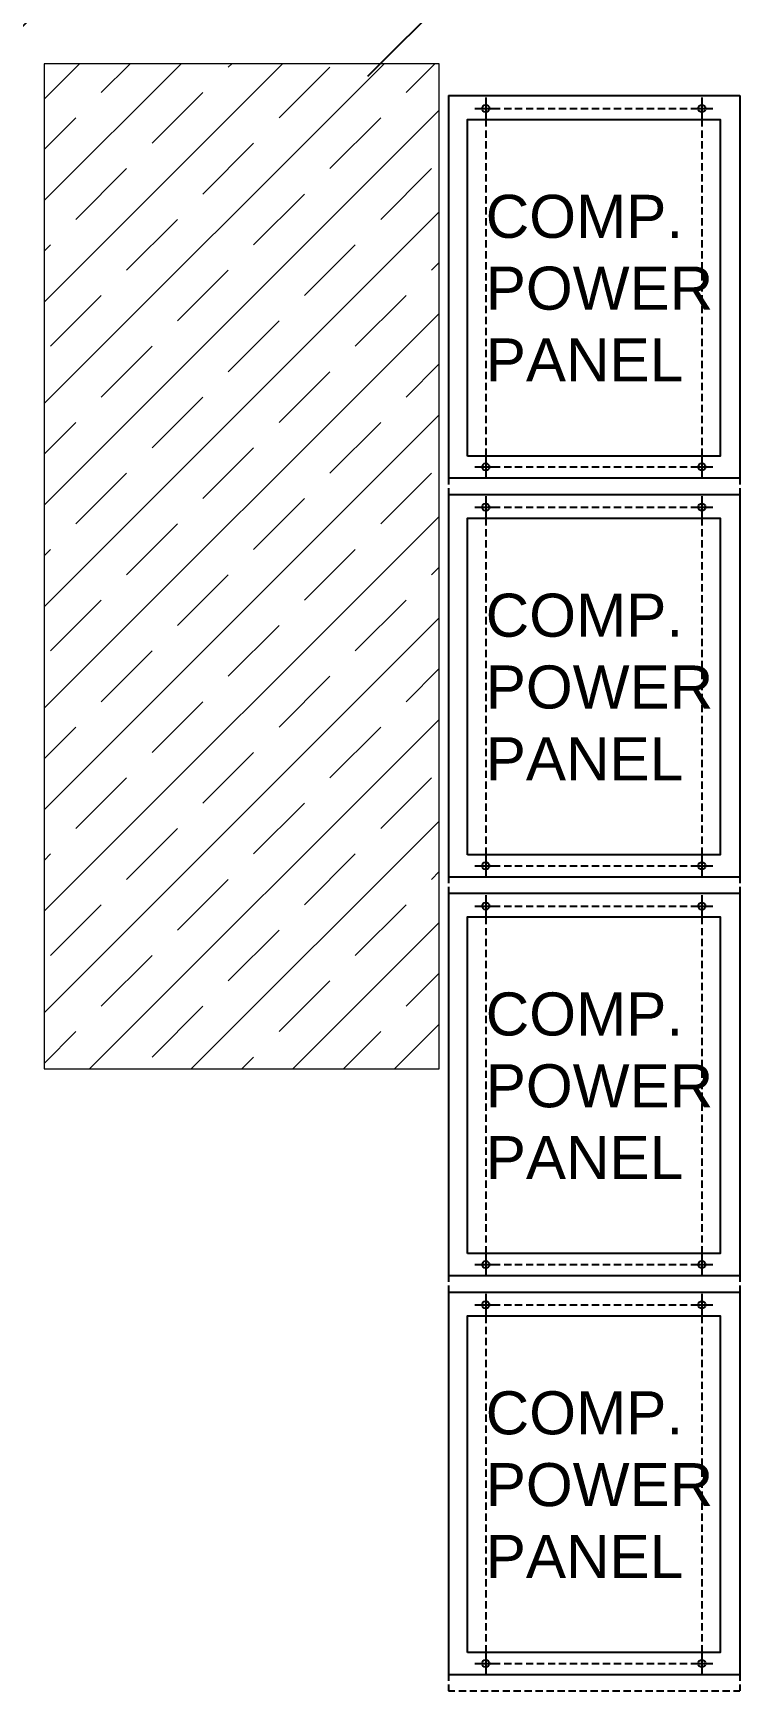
# Model space of a CAD drawing. Extents: x -18489 to 195597, y -1599 to 112111.
# Drawn here: x -14549.8 to -14353.1, y 7933 to 8394.8 of the extents above; entities that cross this region are included whole.
import ezdxf

# ---------------------------------------------------------------- set-up
doc = ezdxf.new("R2010")
doc.units = 0
doc.header["$LTSCALE"] = 100
for name, color, linetype in [('188K-SM-03-F10-MECH-EQ-Y2257103$0$H-DIM', 55, 'Continuous'), ('188K-SM-03-F10-MECH-EQ-Y2257103$0$Micron CUP L10 CDA EQU$0$M-EQPM-AD', 5, 'Continuous'), ('188K-SM-03-F10-MECH-EQ-Y2257103$0$Micron CUP L10 CDA EQU$0$M-PHASE1 AREA', 252, 'Continuous')]:
    doc.layers.add(name, color=color, linetype=linetype)
doc.styles.add('188K-SM-03-F10-MECH-EQ-Y2257103$0$H-ST', font='ROMANS.shx', dxfattribs={"bigfont": 'chineset.shx'})
doc.styles.add('188K-SM-03-F10-MECH-EQ-Y2257103$0$Micron CUP L10 CDA EQU$0$Standard', font='arial.ttf')
doc.dimstyles.new('188K-SM-03-F10-MECH-EQ-Y2257103$0$H-DIM-1-400', dxfattribs={"dimscale": 400, "dimtxt": 1, "dimasz": 1, "dimexe": 0.5, "dimexo": 0.5, "dimgap": 0.5, "dimtad": 1, "dimdec": 0, "dimdsep": 46, "dimtxsty": '188K-SM-03-F10-MECH-EQ-Y2257103$0$H-ST', "dimblk1": '188K-SM-03-F10-MECH-EQ-Y2257103$0$_Oblique', "dimblk2": '188K-SM-03-F10-MECH-EQ-Y2257103$0$_Oblique', "dimsah": 1, "dimcen": 0.09, "dimdle": 0.5, "dimclrd": 256, "dimclre": 256, "dimclrt": 256, "dimadec": 0, "dimazin": 0, "dimtfac": 1, "dimtdec": 0, "dimtmove": 2, "dimatfit": 0, "dimfxl": 0.5, "dimtolj": 1, "dimtzin": 0, "dimlwd": -1, "dimlwe": -1, "dimarcsym": 0})

# ---------------------------------------------------------------- blocks, each defined once
blk = doc.blocks.new('188K-SM-03-F10-MECH-EQ-Y2257103$0$Micron CUP L10 CDA EQU$0$A$C2729eb2b')
h = blk.add_hatch(color=256)
edge = h.paths.add_edge_path()
edge.add_arc((5.228166, 99.906666), 0.127, 0, 360)
for points in [[(0, 106.531833), (0, 0)], [(0, 106.531833), (81.047166, 106.531833)], [(81.047166, 106.531833), (81.047166, 0)], [(7.260166, 102.954666), (13.377333, 102.954666)], [(10.329333, 106.023833), (10.329333, 99.906666)], [(12.361333, 102.954666), (14.393333, 102.954666)], [(15.4305, 102.954666), (17.4625, 102.954666)], [(18.4785, 102.954666), (20.5105, 102.954666)], [(21.547666, 102.954666), (23.579666, 102.954666)], [(24.595666, 102.954666), (26.627666, 102.954666)], [(27.664833, 102.954666), (29.696833, 102.954666)], [(30.712833, 102.954666), (32.744833, 102.954666)], [(33.782, 102.954666), (35.814, 102.954666)], [(36.83, 102.954666), (38.862, 102.954666)], [(39.878, 102.954666), (41.931166, 102.954666)], [(42.947166, 102.954666), (44.979166, 102.954666)], [(45.995166, 102.954666), (48.048333, 102.954666)], [(49.064333, 102.954666), (51.096333, 102.954666)], [(52.112333, 102.954666), (54.1655, 102.954666)], [(55.1815, 102.954666), (57.2135, 102.954666)], [(58.2295, 102.954666), (60.282666, 102.954666)], [(61.298666, 102.954666), (63.330666, 102.954666)], [(64.346666, 102.954666), (66.399833, 102.954666)], [(67.415833, 102.954666), (73.533, 102.954666)], [(70.463833, 106.023833), (70.463833, 99.906666)], [(10.329333, 99.906666), (10.329333, 97.874666)], [(70.463833, 99.906666), (70.463833, 97.874666)], [(10.329333, 96.8375), (10.329333, 94.8055)], [(10.329333, 93.7895), (10.329333, 91.7575)], [(70.463833, 96.8375), (70.463833, 94.8055)], [(70.463833, 93.7895), (70.463833, 91.7575)], [(10.329333, 90.7415), (10.329333, 88.688333)], [(70.463833, 90.7415), (70.463833, 88.688333)], [(10.329333, 87.672333), (10.329333, 85.640333)], [(10.329333, 84.624333), (10.329333, 82.571166)], [(70.463833, 87.672333), (70.463833, 85.640333)], [(70.463833, 84.624333), (70.463833, 82.571166)], [(10.329333, 81.555166), (10.329333, 79.523166)], [(70.463833, 81.555166), (70.463833, 79.523166)], [(10.329333, 78.507166), (10.329333, 76.454)], [(10.329333, 75.438), (10.329333, 73.406)], [(70.463833, 78.507166), (70.463833, 76.454)], [(70.463833, 75.438), (70.463833, 73.406)], [(10.329333, 72.39), (10.329333, 70.336833)], [(10.329333, 69.320833), (10.329333, 67.288833)], [(70.463833, 72.39), (70.463833, 70.336833)], [(70.463833, 69.320833), (70.463833, 67.288833)], [(10.329333, 66.272833), (10.329333, 64.219666)], [(70.463833, 66.272833), (70.463833, 64.219666)], [(10.329333, 63.203666), (10.329333, 61.171666)], [(10.329333, 60.155666), (10.329333, 58.1025)], [(70.463833, 63.203666), (70.463833, 61.171666)], [(70.463833, 60.155666), (70.463833, 58.1025)], [(10.329333, 57.0865), (10.329333, 55.0545)], [(70.463833, 57.0865), (70.463833, 55.0545)], [(10.329333, 54.0385), (10.329333, 51.985333)], [(10.329333, 50.969333), (10.329333, 48.937333)], [(70.463833, 54.0385), (70.463833, 51.985333)], [(70.463833, 50.969333), (70.463833, 48.937333)], [(10.329333, 47.921333), (10.329333, 45.889333)], [(70.463833, 47.921333), (70.463833, 45.889333)], [(10.329333, 44.852166), (10.329333, 42.820166)], [(10.329333, 41.804166), (10.329333, 39.772166)], [(70.463833, 44.852166), (70.463833, 42.820166)], [(70.463833, 41.804166), (70.463833, 39.772166)], [(10.329333, 38.735), (10.329333, 36.703)], [(70.463833, 38.735), (70.463833, 36.703)], [(10.329333, 35.687), (10.329333, 33.655)], [(10.329333, 32.617833), (10.329333, 30.585833)], [(70.463833, 35.687), (70.463833, 33.655)], [(70.463833, 32.617833), (70.463833, 30.585833)], [(10.329333, 29.569833), (10.329333, 27.537833)], [(70.463833, 29.569833), (70.463833, 27.537833)], [(10.329333, 26.521833), (10.329333, 24.468666)], [(10.329333, 23.452666), (10.329333, 21.420666)], [(70.463833, 26.521833), (70.463833, 24.468666)], [(70.463833, 23.452666), (70.463833, 21.420666)], [(10.329333, 20.404666), (10.329333, 18.3515)], [(70.463833, 20.404666), (70.463833, 18.3515)], [(10.329333, 17.3355), (10.329333, 15.3035)], [(10.329333, 14.2875), (10.329333, 12.234333)], [(70.463833, 17.3355), (70.463833, 15.3035)], [(70.463833, 14.2875), (70.463833, 12.234333)], [(10.329333, 11.218333), (10.329333, 9.186333)], [(70.463833, 11.218333), (70.463833, 9.186333)], [(10.329333, 8.170333), (10.329333, 6.117166)], [(10.329333, 6.117166), (10.329333, 0)], [(70.463833, 8.170333), (70.463833, 6.117166)], [(70.463833, 6.117166), (70.463833, 0)], [(0, 0), (0, -1.778)], [(0, 0), (81.047166, 0)], [(7.260166, 3.069166), (13.377333, 3.069166)], [(12.361333, 3.069166), (14.393333, 3.069166)], [(15.4305, 3.069166), (17.4625, 3.069166)], [(18.4785, 3.069166), (20.5105, 3.069166)], [(21.547666, 3.069166), (23.579666, 3.069166)], [(24.595666, 3.069166), (26.627666, 3.069166)], [(27.664833, 3.069166), (29.696833, 3.069166)], [(30.712833, 3.069166), (32.744833, 3.069166)], [(33.782, 3.069166), (35.814, 3.069166)], [(36.83, 3.069166), (38.862, 3.069166)], [(39.878, 3.069166), (41.931166, 3.069166)], [(42.947166, 3.069166), (44.979166, 3.069166)], [(45.995166, 3.069166), (48.048333, 3.069166)], [(49.064333, 3.069166), (51.096333, 3.069166)], [(52.112333, 3.069166), (54.1655, 3.069166)], [(55.1815, 3.069166), (57.2135, 3.069166)], [(58.2295, 3.069166), (60.282666, 3.069166)], [(61.298666, 3.069166), (63.330666, 3.069166)], [(64.346666, 3.069166), (66.399833, 3.069166)], [(67.415833, 3.069166), (73.533, 3.069166)], [(81.047166, 0), (81.047166, -1.778)], [(0, -2.794), (0, -4.572)], [(0, -4.572), (1.778, -4.572)], [(2.815166, -4.572), (4.847166, -4.572)], [(5.863166, -4.572), (7.895166, -4.572)], [(8.932333, -4.572), (10.964333, -4.572)], [(11.980333, -4.572), (14.012333, -4.572)], [(15.0495, -4.572), (17.0815, -4.572)], [(18.0975, -4.572), (20.1295, -4.572)], [(21.166666, -4.572), (23.198666, -4.572)], [(24.214666, -4.572), (26.246666, -4.572)], [(27.262666, -4.572), (29.315833, -4.572)], [(30.331833, -4.572), (32.363833, -4.572)], [(33.379833, -4.572), (35.433, -4.572)], [(36.449, -4.572), (38.481, -4.572)], [(39.497, -4.572), (41.550166, -4.572)], [(42.566166, -4.572), (44.598166, -4.572)], [(45.614166, -4.572), (47.667333, -4.572)], [(48.683333, -4.572), (50.715333, -4.572)], [(51.731333, -4.572), (53.7845, -4.572)], [(54.8005, -4.572), (56.8325, -4.572)], [(57.8485, -4.572), (59.901666, -4.572)], [(60.917666, -4.572), (62.949666, -4.572)], [(63.965666, -4.572), (66.018833, -4.572)], [(67.034833, -4.572), (69.066833, -4.572)], [(70.082833, -4.572), (72.136, -4.572)], [(73.152, -4.572), (75.184, -4.572)], [(76.2, -4.572), (78.253166, -4.572)], [(79.269166, -4.572), (81.047166, -4.572)], [(81.047166, -2.794), (81.047166, -4.572)]]:
    blk.add_lwpolyline(points)
blk.add_lwpolyline([(5.228166, 6.117166), (5.228166, 99.906666), (75.565, 99.906666), (75.565, 6.117166)], close=True)
for centre in [(10.329333, 102.954666), (70.463833, 102.954666), (10.329333, 3.069166), (70.463833, 3.069166)]:
    blk.add_circle(centre, 1.01869)
at = {"insert": (10.329333, 98.890666), "char_height": 12, "attachment_point": 1, "style": '188K-SM-03-F10-MECH-EQ-Y2257103$0$Micron CUP L10 CDA EQU$0$Standard'}
blk.add_mtext_dynamic_manual_height_columns('\\PCOMP.\\PPOWER\\PPANEL', width=60.1345, gutter_width=12.5, heights=[92.7735], dxfattribs=at)
blk = doc.blocks.new('188K-SM-03-F10-MECH-EQ-Y2257103$0$_Oblique')
at = {"color": 0, "linetype": 'ByBlock', "lineweight": -2}
blk.add_line((-0.5, -0.5), (0.5, 0.5), dxfattribs=at)
blk = doc.blocks.new('*D553')
at = {"layer": '188K-SM-03-F10-MECH-EQ-Y2257103$0$H-DIM', "transparency": 16777216}
for p, q in [((-14546.81, 8406.33), (-14546.81, 8422.72)), ((-14436.81, 8406.33), (-14436.81, 8422.72)), ((-14546.81, 8402.72), (-14586.81, 8402.72)), ((-14546.81, 8402.72), (-14436.81, 8402.72)), ((-14436.81, 8402.72), (-14396.81, 8402.72))]:
    blk.add_line(p, q, dxfattribs=at)
at = {"layer": 'DefPoints', "color": 0, "transparency": 16777216}
for p in [(-14436.81, 8402.72), (-14546.81, 8386.33), (-14436.81, 8386.33)]:
    blk.add_point(p, dxfattribs=at)
at = {"layer": '188K-SM-03-F10-MECH-EQ-Y2257103$0$H-DIM', "transparency": 16777216, "xscale": 40, "yscale": 40, "zscale": 40}
blk.add_blockref('188K-SM-03-F10-MECH-EQ-Y2257103$0$_Oblique', (-14546.81, 8402.72), dxfattribs=at)
at = {"layer": '188K-SM-03-F10-MECH-EQ-Y2257103$0$H-DIM', "transparency": 16777216, "xscale": 40, "yscale": 40, "zscale": 40, "rotation": 180}
blk.add_blockref('188K-SM-03-F10-MECH-EQ-Y2257103$0$_Oblique', (-14436.81, 8402.72), dxfattribs=at)
at = {"layer": '188K-SM-03-F10-MECH-EQ-Y2257103$0$H-DIM', "transparency": 16777216, "insert": (-14491.81, 8472.72), "char_height": 40, "attachment_point": 5, "style": '188K-SM-03-F10-MECH-EQ-Y2257103$0$H-ST'}
blk.add_mtext('\\A1;110', dxfattribs=at)
blk = doc.blocks.new('188K-SM-03-F10-MECH-EQ-Y2257103')
at = {"layer": '188K-SM-03-F10-MECH-EQ-Y2257103$0$Micron CUP L10 CDA EQU$0$M-EQPM-AD', "lineweight": 0, "ltscale": 0.1}
h = blk.add_hatch(dxfattribs=at)
h.set_pattern_fill('JIS_STN_1E', color=256, scale=20)
h.set_pattern_definition([(45, (7594.516, 706.187), (-14.142136, 14.142136), []), (45, (7608.616, 706.187), (-14.142136, 14.142136), [20, -10])])
h.paths.add_polyline_path([(-14546.81, 8106.33), (-14436.81, 8106.33), (-14436.81, 8386.33), (-14546.81, 8386.33)])
blk.add_lwpolyline([(-14546.81, 8106.33), (-14436.81, 8106.33), (-14436.81, 8386.33), (-14546.81, 8386.33)], close=True, dxfattribs=at)
for p in [(-14434.2, 8048.71), (-14434.2, 7937.6)]:
    blk.add_blockref('188K-SM-03-F10-MECH-EQ-Y2257103$0$Micron CUP L10 CDA EQU$0$A$C2729eb2b', p, dxfattribs=at)
at = {"layer": '188K-SM-03-F10-MECH-EQ-Y2257103$0$Micron CUP L10 CDA EQU$0$M-PHASE1 AREA', "lineweight": 0, "ltscale": 0.1}
for p in [(-14434.2, 8270.92), (-14434.2, 8159.81)]:
    blk.add_blockref('188K-SM-03-F10-MECH-EQ-Y2257103$0$Micron CUP L10 CDA EQU$0$A$C2729eb2b', p, dxfattribs=at)
at = {"layer": '188K-SM-03-F10-MECH-EQ-Y2257103$0$H-DIM'}
dim = blk.add_linear_dim(base=(-14436.81, 8402.72), p1=(-14546.81, 8386.33), p2=(-14436.81, 8386.33), dimstyle='188K-SM-03-F10-MECH-EQ-Y2257103$0$H-DIM-1-400', override={"dimscale": 40}, dxfattribs=at)
dim.commit()
dim.dimension.update_dxf_attribs({"geometry": '*D553', "text_midpoint": (-14491.81, 8472.72)})

msp = doc.modelspace()

# ---------------------------------------------------------------- block references
msp.add_blockref('188K-SM-03-F10-MECH-EQ-Y2257103', (0, 0))

doc.saveas('drawing.dxf')
